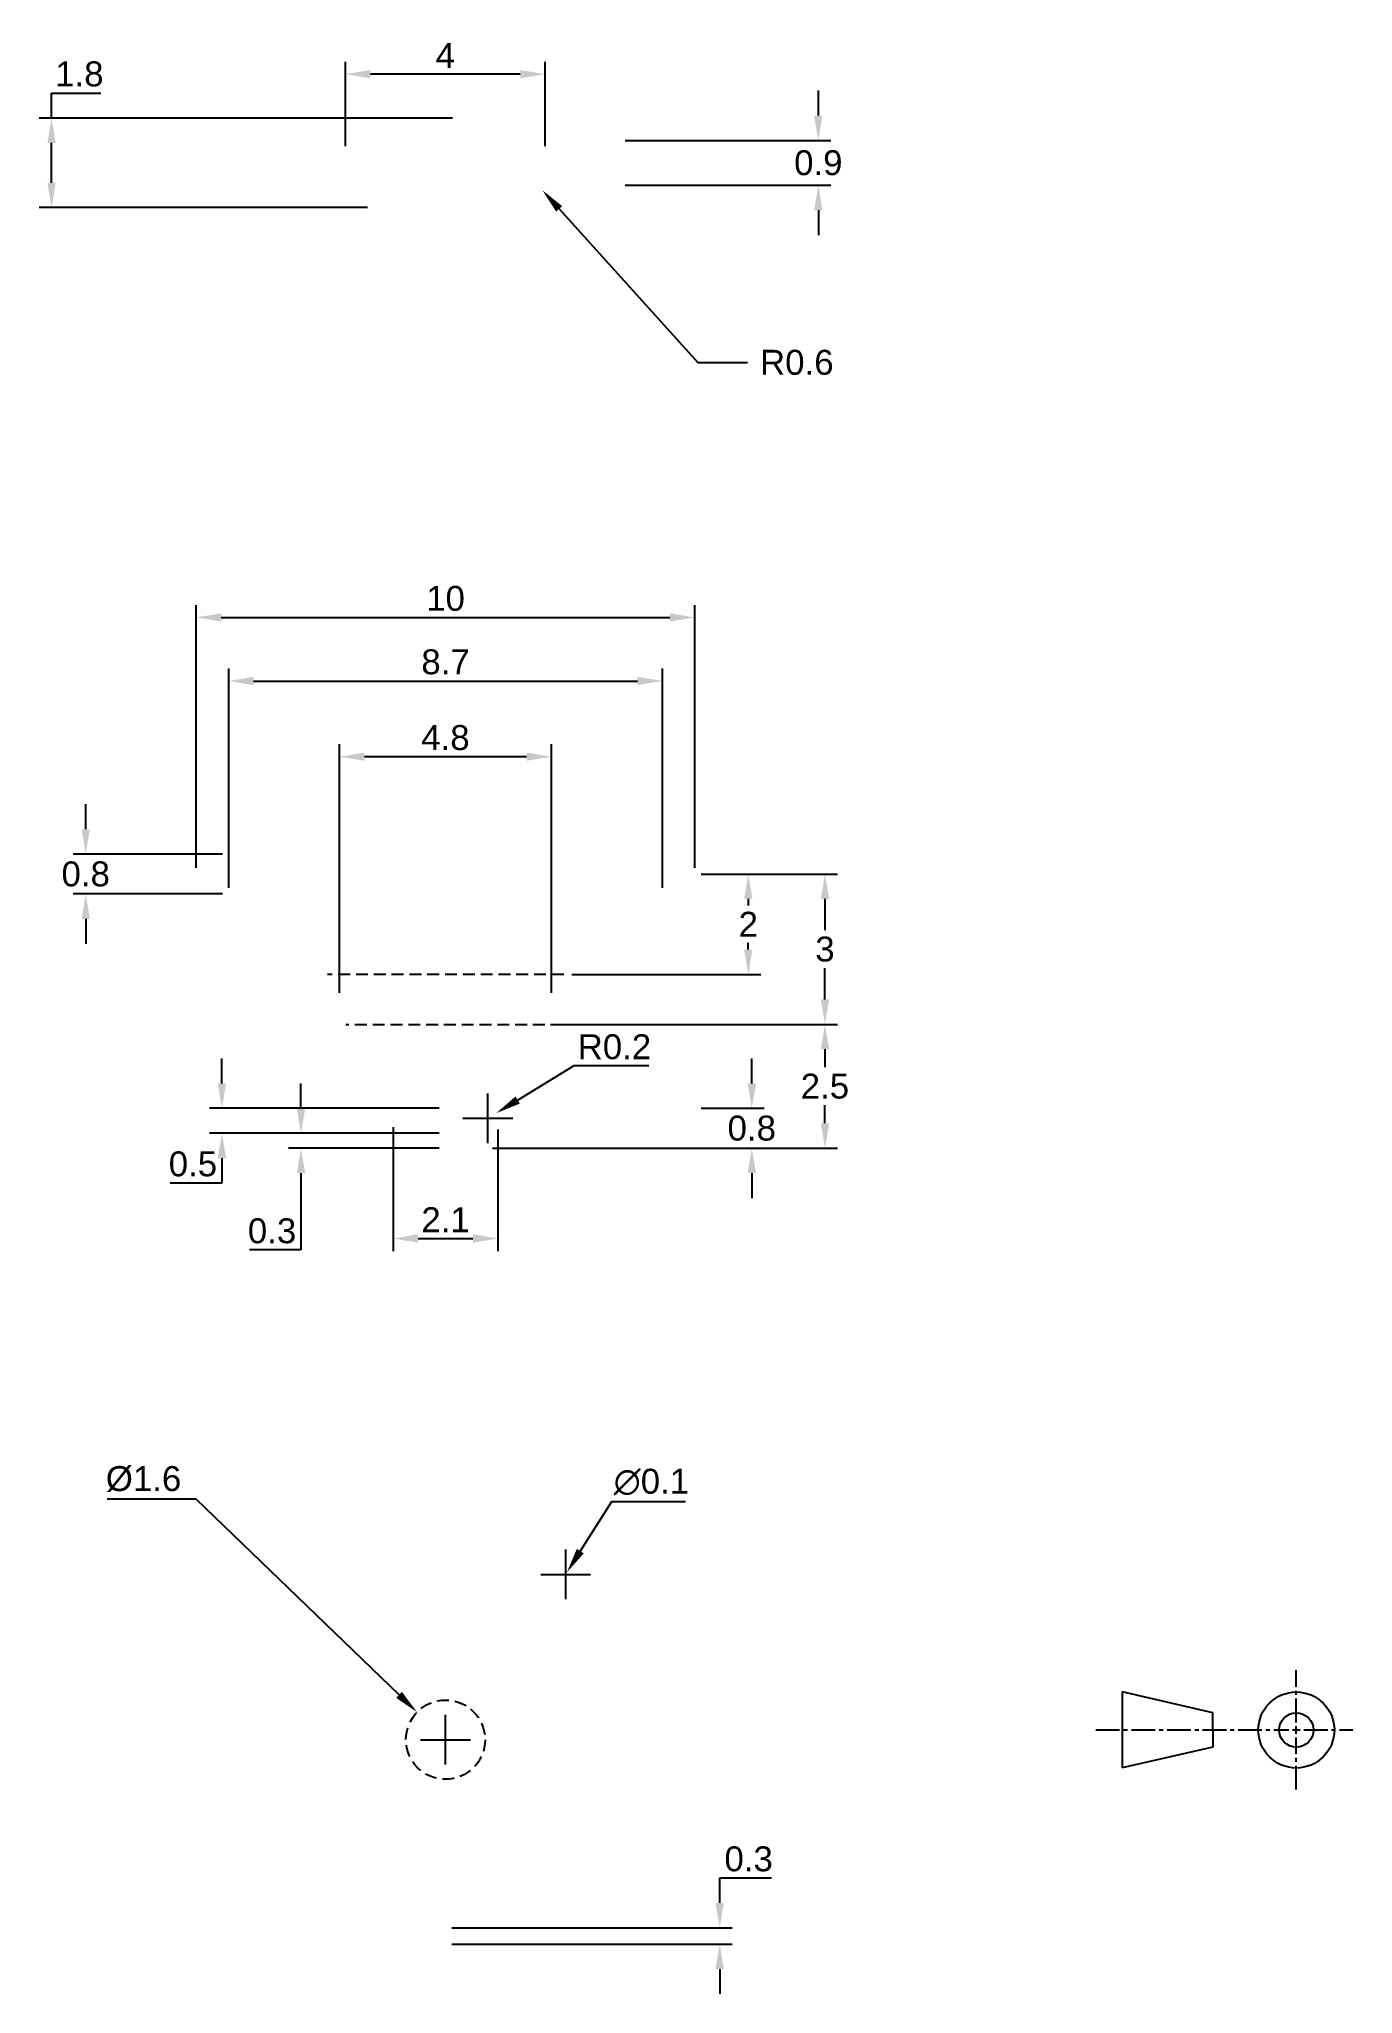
# Paper-space layout 'Layout1' of a CAD drawing. Header units: millimetres. Extents: x 28 to 133, y 7 to 164.
import ezdxf
from ezdxf import colors
from ezdxf.entities.mleader import LeaderData, LeaderLine
from ezdxf.math import Vec2, Vec3

# ---------------------------------------------------------------- set-up
doc = ezdxf.new("R2010")
doc.units = ezdxf.units.MM
doc.linetypes.add('CENTER2', pattern=[28.575, 19.05, -3.175, 3.175, -3.175])
doc.linetypes.add('HIDDEN2', pattern=[4.7625, 3.175, -1.5875])
doc.styles.get("Standard").update_dxf_attribs({"font": 'arial.ttf'})
doc.dimstyles.new('ISO-25', dxfattribs={"dimscale": 0.8, "dimtxt": 2.5, "dimasz": 2.5, "dimexe": 1.25, "dimexo": 0.625, "dimtad": 1, "dimtih": 1, "dimtoh": 1, "dimdsep": 46, "dimtxsty": 'Standard', "dimcen": 2.5, "dimadec": 0, "dimazin": 0, "dimtfac": 1, "dimtofl": 0, "dimtmove": 0, "dimatfit": 3, "dimfxl": 1, "dimarcsym": 0})

# ---------------------------------------------------------------- blocks, each defined once
blk = doc.blocks.new('*D10')
at = {"color": 0, "lineweight": -2, "transparency": 16777216}
for p, q in [((40.22, 97.44), (40.22, 118.53)), ((80.22, 97.44), (80.22, 118.53)), ((42.22, 117.53), (78.22, 117.53))]:
    blk.add_line(p, q, dxfattribs=at)
at = {"color": 0, "transparency": 16777216}
for points in [[(42.22, 117.87), (42.22, 117.2), (40.22, 117.53)], [(78.22, 117.87), (78.22, 117.2), (80.22, 117.53)]]:
    blk.add_solid(points, dxfattribs=at)
at = {"layer": 'Defpoints', "color": 0, "transparency": 16777216}
for p in [(80.22, 117.53), (40.22, 96.94), (80.22, 96.94)]:
    blk.add_point(p, dxfattribs=at)
at = {"color": 0, "transparency": 16777216, "insert": (60.22, 119.05), "char_height": 2, "attachment_point": 5}
blk.add_mtext('10', dxfattribs=at)
blk = doc.blocks.new('*D11')
at = {"color": 0, "lineweight": -2, "transparency": 16777216}
for p, q in [((42.82, 95.84), (42.82, 113.43)), ((77.62, 95.84), (77.62, 113.43)), ((44.82, 112.43), (75.62, 112.43))]:
    blk.add_line(p, q, dxfattribs=at)
at = {"color": 0, "transparency": 16777216}
for points in [[(44.82, 112.77), (44.82, 112.1), (42.82, 112.43)], [(75.62, 112.77), (75.62, 112.1), (77.62, 112.43)]]:
    blk.add_solid(points, dxfattribs=at)
at = {"layer": 'Defpoints', "color": 0, "transparency": 16777216}
for p in [(77.62, 112.43), (42.82, 95.34), (77.62, 95.34)]:
    blk.add_point(p, dxfattribs=at)
at = {"color": 0, "transparency": 16777216, "insert": (60.22, 113.96), "char_height": 2, "attachment_point": 5}
blk.add_mtext('8.7', dxfattribs=at)
blk = doc.blocks.new('*D12')
at = {"color": 0, "lineweight": -2, "transparency": 16777216}
for p, q in [((51.71, 87.42), (51.71, 107.36)), ((68.72, 87.41), (68.72, 107.36)), ((53.71, 106.36), (66.72, 106.36))]:
    blk.add_line(p, q, dxfattribs=at)
at = {"color": 0, "transparency": 16777216}
for points in [[(53.71, 106.69), (53.71, 106.03), (51.71, 106.36)], [(66.72, 106.69), (66.72, 106.03), (68.72, 106.36)]]:
    blk.add_solid(points, dxfattribs=at)
at = {"layer": 'Defpoints', "color": 0, "transparency": 16777216}
for p in [(68.72, 106.36), (51.71, 86.92), (68.72, 86.91)]:
    blk.add_point(p, dxfattribs=at)
at = {"color": 0, "transparency": 16777216, "insert": (60.21, 107.88), "char_height": 2, "attachment_point": 5}
blk.add_mtext('4.8', dxfattribs=at)
blk = doc.blocks.new('*D14')
at = {"color": 0, "lineweight": -2, "transparency": 16777216}
for p, q in [((28.61, 157.61), (28.61, 159.61)), ((28.61, 159.61), (32.57, 159.61)), ((60.78, 157.61), (27.61, 157.61)), ((28.61, 152.42), (28.61, 155.61)), ((53.97, 150.42), (27.61, 150.42))]:
    blk.add_line(p, q, dxfattribs=at)
at = {"color": 0, "transparency": 16777216}
for points in [[(28.28, 155.61), (28.94, 155.61), (28.61, 157.61)], [(28.28, 152.42), (28.94, 152.42), (28.61, 150.42)]]:
    blk.add_solid(points, dxfattribs=at)
at = {"layer": 'Defpoints', "color": 0, "transparency": 16777216}
for p in [(28.61, 157.61), (61.28, 157.61), (54.47, 150.42)]:
    blk.add_point(p, dxfattribs=at)
at = {"color": 0, "transparency": 16777216, "insert": (30.84, 161.14), "char_height": 2, "attachment_point": 5}
blk.add_mtext('1.8', dxfattribs=at)
blk = doc.blocks.new('*D15')
at = {"color": 0, "lineweight": -2, "transparency": 16777216}
for p, q in [((52.19, 155.36), (52.19, 162.13)), ((68.22, 155.36), (68.22, 162.13)), ((66.22, 161.13), (54.19, 161.13))]:
    blk.add_line(p, q, dxfattribs=at)
at = {"color": 0, "transparency": 16777216}
for points in [[(54.19, 161.46), (54.19, 160.8), (52.19, 161.13)], [(66.22, 161.46), (66.22, 160.8), (68.22, 161.13)]]:
    blk.add_solid(points, dxfattribs=at)
at = {"layer": 'Defpoints', "color": 0, "transparency": 16777216}
for p in [(52.19, 161.13), (52.19, 154.86), (68.22, 154.86)]:
    blk.add_point(p, dxfattribs=at)
at = {"color": 0, "transparency": 16777216, "insert": (60.2, 162.63), "char_height": 2, "attachment_point": 5}
blk.add_mtext('4', dxfattribs=at)
blk = doc.blocks.new('*D16')
at = {"color": 0, "lineweight": -2, "transparency": 16777216}
for p, q in [((31.35, 100.54), (31.35, 102.54)), ((42.32, 98.54), (30.35, 98.54)), ((42.32, 95.34), (30.35, 95.34)), ((31.35, 93.34), (31.35, 91.34))]:
    blk.add_line(p, q, dxfattribs=at)
at = {"color": 0, "transparency": 16777216}
for points in [[(31.02, 100.54), (31.68, 100.54), (31.35, 98.54)], [(31.02, 93.34), (31.68, 93.34), (31.35, 95.34)]]:
    blk.add_solid(points, dxfattribs=at)
at = {"layer": 'Defpoints', "color": 0, "transparency": 16777216}
for p in [(42.82, 98.54), (31.35, 95.34), (42.82, 95.34)]:
    blk.add_point(p, dxfattribs=at)
at = {"color": 0, "transparency": 16777216, "insert": (31.35, 96.94), "char_height": 2, "attachment_point": 5}
blk.add_mtext('0.8', dxfattribs=at)
blk = doc.blocks.new('*D20')
at = {"color": 0, "lineweight": -2, "transparency": 16777216}
for p, q in [((80.72, 96.94), (85.51, 96.94)), ((84.51, 94.94), (84.51, 94.41)), ((84.51, 90.88), (84.51, 91.41)), ((70.34, 88.88), (85.51, 88.88))]:
    blk.add_line(p, q, dxfattribs=at)
at = {"color": 0, "transparency": 16777216}
for points in [[(84.17, 94.94), (84.84, 94.94), (84.51, 96.94)], [(84.17, 90.88), (84.84, 90.88), (84.51, 88.88)]]:
    blk.add_solid(points, dxfattribs=at)
at = {"layer": 'Defpoints', "color": 0, "transparency": 16777216}
for p in [(80.22, 96.94), (69.84, 88.88), (84.51, 88.88)]:
    blk.add_point(p, dxfattribs=at)
at = {"color": 0, "transparency": 16777216, "insert": (84.51, 92.91), "char_height": 2, "attachment_point": 5}
blk.add_mtext('2', dxfattribs=at)
blk = doc.blocks.new('*D21')
at = {"color": 0, "lineweight": -2, "transparency": 16777216}
for p, q in [((80.72, 96.94), (91.66, 96.94)), ((90.66, 94.94), (90.66, 92.43)), ((90.66, 86.88), (90.66, 89.39)), ((68.75, 84.88), (91.66, 84.88))]:
    blk.add_line(p, q, dxfattribs=at)
at = {"color": 0, "transparency": 16777216}
for points in [[(90.33, 94.94), (91, 94.94), (90.66, 96.94)], [(90.33, 86.88), (91, 86.88), (90.66, 84.88)]]:
    blk.add_solid(points, dxfattribs=at)
at = {"layer": 'Defpoints', "color": 0, "transparency": 16777216}
for p in [(80.22, 96.94), (68.25, 84.88), (90.66, 84.88)]:
    blk.add_point(p, dxfattribs=at)
at = {"color": 0, "transparency": 16777216, "insert": (90.66, 90.91), "char_height": 2, "attachment_point": 5}
blk.add_mtext('3', dxfattribs=at)
blk = doc.blocks.new('*D22')
at = {"color": 0, "lineweight": -2, "transparency": 16777216}
for p, q in [((68.63, 84.88), (91.66, 84.88)), ((90.66, 82.88), (90.66, 81.43)), ((90.66, 76.94), (90.66, 78.39)), ((68.63, 74.94), (91.66, 74.94))]:
    blk.add_line(p, q, dxfattribs=at)
at = {"color": 0, "transparency": 16777216}
for points in [[(90.33, 82.88), (91, 82.88), (90.66, 84.88)], [(90.33, 76.94), (91, 76.94), (90.66, 74.94)]]:
    blk.add_solid(points, dxfattribs=at)
at = {"layer": 'Defpoints', "color": 0, "transparency": 16777216}
for p in [(68.13, 84.88), (90.66, 84.88), (68.13, 74.94)]:
    blk.add_point(p, dxfattribs=at)
at = {"color": 0, "transparency": 16777216, "insert": (90.66, 79.91), "char_height": 2, "attachment_point": 5}
blk.add_mtext('2.5', dxfattribs=at)
blk = doc.blocks.new('*D25')
at = {"color": 0, "lineweight": -2, "transparency": 16777216}
for p, q in [((42.28, 80.14), (42.28, 82.14)), ((59.72, 78.14), (41.28, 78.14)), ((59.72, 76.14), (41.28, 76.14)), ((42.28, 74.14), (42.28, 72.14)), ((42.28, 72.14), (38.12, 72.14))]:
    blk.add_line(p, q, dxfattribs=at)
at = {"color": 0, "transparency": 16777216}
for points in [[(41.94, 80.14), (42.61, 80.14), (42.28, 78.14)], [(41.94, 74.14), (42.61, 74.14), (42.28, 76.14)]]:
    blk.add_solid(points, dxfattribs=at)
at = {"layer": 'Defpoints', "color": 0, "transparency": 16777216}
for p in [(60.22, 78.14), (42.28, 76.14), (60.22, 76.14)]:
    blk.add_point(p, dxfattribs=at)
at = {"color": 0, "transparency": 16777216, "insert": (39.95, 73.67), "char_height": 2, "attachment_point": 5}
blk.add_mtext('0.5', dxfattribs=at)
blk = doc.blocks.new('*D26')
at = {"color": 0, "lineweight": -2, "transparency": 16777216}
for p, q in [((70.5, 81.55), (66.01, 78.8)), ((76.54, 81.55), (70.5, 81.55)), ((63.62, 75.34), (63.62, 79.34)), ((61.62, 77.34), (65.62, 77.34))]:
    blk.add_line(p, q, dxfattribs=at)
at = {"color": 0, "transparency": 16777216}
blk.add_solid([(65.83, 79.09), (66.18, 78.52), (64.3, 77.76)], dxfattribs=at)
at = {"layer": 'Defpoints', "color": 0, "transparency": 16777216}
for p in [(63.62, 77.34), (64.3, 77.76)]:
    blk.add_point(p, dxfattribs=at)
at = {"color": 0, "transparency": 16777216, "insert": (73.77, 83.07), "char_height": 2, "attachment_point": 5}
blk.add_mtext('R0.2', dxfattribs=at)
blk = doc.blocks.new('*D27')
at = {"color": 0, "lineweight": -2, "transparency": 16777216}
for p, q in [((48.62, 78.14), (48.62, 80.14)), ((59.72, 76.14), (47.62, 76.14)), ((59.72, 74.94), (47.62, 74.94)), ((48.62, 72.94), (48.62, 66.78)), ((48.62, 66.78), (44.48, 66.78))]:
    blk.add_line(p, q, dxfattribs=at)
at = {"color": 0, "transparency": 16777216}
for points in [[(48.29, 78.14), (48.96, 78.14), (48.62, 76.14)], [(48.29, 72.94), (48.96, 72.94), (48.62, 74.94)]]:
    blk.add_solid(points, dxfattribs=at)
at = {"layer": 'Defpoints', "color": 0, "transparency": 16777216}
for p in [(48.62, 76.14), (60.22, 76.14), (60.22, 74.94)]:
    blk.add_point(p, dxfattribs=at)
at = {"color": 0, "transparency": 16777216, "insert": (46.3, 68.3), "char_height": 2, "attachment_point": 5}
blk.add_mtext('0.3', dxfattribs=at)
blk = doc.blocks.new('*D28')
at = {"color": 0, "lineweight": -2, "transparency": 16777216}
for p, q in [((90.13, 157.81), (90.13, 159.81)), ((74.62, 155.81), (91.13, 155.81)), ((74.62, 152.21), (91.13, 152.21)), ((90.13, 150.21), (90.13, 148.21))]:
    blk.add_line(p, q, dxfattribs=at)
at = {"color": 0, "transparency": 16777216}
for points in [[(89.79, 157.81), (90.46, 157.81), (90.13, 155.81)], [(89.79, 150.21), (90.46, 150.21), (90.13, 152.21)]]:
    blk.add_solid(points, dxfattribs=at)
at = {"layer": 'Defpoints', "color": 0, "transparency": 16777216}
for p in [(74.12, 155.81), (74.12, 152.21), (90.13, 152.21)]:
    blk.add_point(p, dxfattribs=at)
at = {"color": 0, "transparency": 16777216, "insert": (90.13, 154.01), "char_height": 2, "attachment_point": 5}
blk.add_mtext('0.9', dxfattribs=at)
blk = doc.blocks.new('*D29')
at = {"color": 0, "lineweight": -2, "transparency": 16777216}
for p, q in [((84.79, 80.14), (84.79, 82.14)), ((80.72, 78.14), (85.79, 78.14)), ((63.98, 74.94), (85.79, 74.94)), ((84.79, 72.94), (84.79, 70.94))]:
    blk.add_line(p, q, dxfattribs=at)
at = {"color": 0, "transparency": 16777216}
for points in [[(84.46, 80.14), (85.13, 80.14), (84.79, 78.14)], [(84.46, 72.94), (85.13, 72.94), (84.79, 74.94)]]:
    blk.add_solid(points, dxfattribs=at)
at = {"layer": 'Defpoints', "color": 0, "transparency": 16777216}
for p in [(80.22, 78.14), (63.48, 74.94), (84.79, 74.94)]:
    blk.add_point(p, dxfattribs=at)
at = {"color": 0, "transparency": 16777216, "insert": (84.79, 76.54), "char_height": 2, "attachment_point": 5}
blk.add_mtext('0.8', dxfattribs=at)
blk = doc.blocks.new('*D32')
at = {"color": 0, "lineweight": -2, "transparency": 16777216}
for p, q in [((56.02, 76.63), (56.02, 66.69)), ((64.42, 76.44), (64.42, 66.69)), ((58.02, 67.69), (62.42, 67.69))]:
    blk.add_line(p, q, dxfattribs=at)
at = {"color": 0, "transparency": 16777216}
for points in [[(58.02, 68.03), (58.02, 67.36), (56.02, 67.69)], [(62.42, 68.03), (62.42, 67.36), (64.42, 67.69)]]:
    blk.add_solid(points, dxfattribs=at)
at = {"layer": 'Defpoints', "color": 0, "transparency": 16777216}
for p in [(56.02, 77.13), (64.42, 76.94), (64.42, 67.69)]:
    blk.add_point(p, dxfattribs=at)
at = {"color": 0, "transparency": 16777216, "insert": (60.22, 69.2), "char_height": 2, "attachment_point": 5}
blk.add_mtext('2.1', dxfattribs=at)
blk = doc.blocks.new('*D33')
at = {"color": 0, "lineweight": -2, "transparency": 16777216}
for p, q in [((33.08, 46.81), (40.18, 46.81)), ((40.18, 46.81), (56.49, 31.07)), ((60.22, 25.47), (60.22, 29.47)), ((58.22, 27.47), (62.22, 27.47))]:
    blk.add_line(p, q, dxfattribs=at)
at = {"color": 0, "transparency": 16777216}
blk.add_solid([(56.72, 31.31), (56.26, 30.83), (57.93, 29.68)], dxfattribs=at)
at = {"layer": 'Defpoints', "color": 0, "transparency": 16777216}
for p in [(57.93, 29.68), (62.5, 25.27)]:
    blk.add_point(p, dxfattribs=at)
at = {"color": 0, "transparency": 16777216, "insert": (35.99, 48.39), "char_height": 2, "attachment_point": 5}
blk.add_mtext('%%C1.6', dxfattribs=at)
blk = doc.blocks.new('*D34')
at = {"color": 0, "lineweight": -2, "transparency": 16777216}
for p, q in [((73.53, 46.57), (71.03, 42.6)), ((79.46, 46.57), (73.53, 46.57)), ((69.86, 38.74), (69.86, 42.74)), ((67.86, 40.74), (71.86, 40.74))]:
    blk.add_line(p, q, dxfattribs=at)
at = {"color": 0, "transparency": 16777216}
blk.add_solid([(70.75, 42.78), (71.31, 42.43), (69.96, 40.91)], dxfattribs=at)
at = {"layer": 'Defpoints', "color": 0, "transparency": 16777216}
for p in [(69.96, 40.91), (69.75, 40.57)]:
    blk.add_point(p, dxfattribs=at)
at = {"color": 0, "transparency": 16777216, "insert": (76.74, 48.15), "char_height": 2, "attachment_point": 5}
blk.add_mtext('∅0.1', dxfattribs=at)
blk = doc.blocks.new('*D35')
at = {"color": 0, "lineweight": -2, "transparency": 16777216}
for p, q in [((82.22, 14.38), (82.22, 16.38)), ((82.22, 16.38), (86.36, 16.38)), ((60.72, 12.38), (83.22, 12.38)), ((60.72, 11.07), (83.22, 11.07)), ((82.22, 9.07), (82.22, 7.07))]:
    blk.add_line(p, q, dxfattribs=at)
at = {"color": 0, "transparency": 16777216}
for points in [[(81.88, 14.38), (82.55, 14.38), (82.22, 12.38)], [(81.88, 9.07), (82.55, 9.07), (82.22, 11.07)]]:
    blk.add_solid(points, dxfattribs=at)
at = {"layer": 'Defpoints', "color": 0, "transparency": 16777216}
for p in [(60.22, 12.38), (60.22, 11.07), (82.22, 12.38)]:
    blk.add_point(p, dxfattribs=at)
at = {"color": 0, "transparency": 16777216, "insert": (84.54, 17.9), "char_height": 2, "attachment_point": 5}
blk.add_mtext('0.3', dxfattribs=at)
blk = doc.blocks.new('*U39')
at = {"color": 0, "linetype": 'CENTER2', "ltscale": 0.1, "transparency": 16777216}
for p, q in [((0, 0.61), (0, 4.81)), ((-16.09, 0), (-0.61, 0)), ((0.61, 0), (4.54, 0)), ((0, -4.77), (0, -0.61))]:
    blk.add_line(p, q, dxfattribs=at)
at = {"color": 0, "linetype": 'Continuous', "ltscale": 0.1, "transparency": 16777216}
for p, q in [((-0.3, 0), (0.3, 0)), ((0, -0.3), (0, 0.3))]:
    blk.add_line(p, q, dxfattribs=at)

psp = doc.layouts.get("Layout1")

# ---------------------------------------------------------------- linework, layer by layer
at = {"linetype": 'HIDDEN2', "ltscale": 0.3, "transparency": 33554508}
for p, q in [((69.708, 88.876), (50.756, 88.876)), ((68.188, 84.841), (52.231, 84.841))]:
    psp.add_line(p, q, dxfattribs=at)
for p, q in [((114.509, 31.302), (114.509, 25.203)), ((121.768, 29.627), (114.509, 31.302)), ((121.768, 28.252), (121.768, 29.627)), ((121.768, 28.252), (121.768, 26.877)), ((121.768, 26.877), (114.509, 25.203))]:
    psp.add_line(p, q)
psp.add_circle((60.218, 27.474), 3.176, dxfattribs=at)
for radius in [3.05, 1.375]:
    psp.add_circle((128.48, 28.252), radius)

# ---------------------------------------------------------------- block references
at = {"linetype": 'CENTER2', "ltscale": 0.1}
psp.add_blockref('*U39', (128.48, 28.252), dxfattribs=at)

# ---------------------------------------------------------------- dimensions: what is measured, and where the dimension line sits
dim = psp.add_linear_dim(base=(52.19, 161.131), p1=(68.217, 154.857), p2=(52.19, 154.857), text='4', dimstyle='ISO-25', override={"dimlfac": -0.25})
dim.commit()
dim.dimension.update_dxf_attribs({"geometry": '*D15', "text_midpoint": (60.204, 162.631)})
for base, p1, p2, picture, middle in [((28.61, 157.615), (54.47, 150.419), (61.284, 157.615), '*D14', (30.838, 161.136)), ((90.125, 152.215), (74.117, 155.815), (74.124, 152.215), '*D28', (90.125, 154.015)), ((31.349, 95.344), (42.817, 98.544), (42.817, 95.344), '*D16', (31.349, 96.944)), ((42.276, 76.144), (60.219, 78.144), (60.217, 76.144), '*D25', (39.948, 73.666)), ((84.792, 74.944), (80.216, 78.144), (63.478, 74.944), '*D29', (84.792, 76.544))]:
    dim = psp.add_linear_dim(base=base, p1=p1, p2=p2, angle=90, dimstyle='ISO-25', override={"dimlfac": -0.25})
    dim.commit()
    dim.dimension.update_dxf_attribs({"geometry": picture, "text_midpoint": middle})
for base, p1, p2, picture, middle in [((80.217, 117.533), (40.217, 96.944), (80.217, 96.944), '*D10', (60.217, 117.533)), ((77.617, 112.434), (42.817, 95.344), (77.617, 95.344), '*D11', (60.217, 112.434))]:
    dim = psp.add_linear_dim(base=base, p1=p1, p2=p2, dimstyle='ISO-25', override={"dimlfac": -0.25})
    dim.commit()
    dim.dimension.update_dxf_attribs({"geometry": picture, "text_midpoint": middle, "dimtype": 160})
dim = psp.add_linear_dim(base=(68.715, 106.359), p1=(51.713, 86.922), p2=(68.715, 86.906), text='4.8', dimstyle='ISO-25', override={"dimlfac": -0.25})
dim.commit()
dim.dimension.update_dxf_attribs({"geometry": '*D12', "text_midpoint": (60.214, 106.359), "dimtype": 160})
for base, p1, p2, text, picture, middle in [((90.665, 84.88), (80.217, 96.944), (68.251, 84.88), '3', '*D21', (90.665, 90.912)), ((84.506, 88.876), (80.217, 96.944), (69.844, 88.876), '2', '*D20', (84.506, 92.91)), ((90.665, 84.88), (68.13, 74.944), (68.13, 84.88), '2.5', '*D22', (90.665, 79.912)), ((82.216, 12.381), (60.217, 11.074), (60.218, 12.381), '0.3', '*D35', (84.537, 17.903))]:
    dim = psp.add_linear_dim(base=base, p1=p1, p2=p2, angle=90, text=text, dimstyle='ISO-25', override={"dimlfac": -0.25})
    dim.commit()
    dim.dimension.update_dxf_attribs({"geometry": picture, "text_midpoint": middle})
dim = psp.add_radius_dim(center=(63.617, 77.344), mpoint=(64.3, 77.761), dimstyle='ISO-25', override={"dimlfac": -0.25})
dim.commit()
dim.dimension.update_dxf_attribs({"geometry": '*D26', "text_midpoint": (73.769, 81.546), "dimtype": 164})
dim = psp.add_linear_dim(base=(48.624, 76.144), p1=(60.217, 74.944), p2=(60.217, 76.144), angle=90, dimstyle='ISO-25', override={"dimlfac": -0.25})
dim.commit()
dim.dimension.update_dxf_attribs({"geometry": '*D27', "text_midpoint": (46.304, 66.779), "dimtype": 160})
dim = psp.add_linear_dim(base=(64.417, 67.693), p1=(56.017, 77.135), p2=(64.417, 76.944), dimstyle='ISO-25', override={"dimlfac": -0.25})
dim.commit()
dim.dimension.update_dxf_attribs({"geometry": '*D32', "text_midpoint": (60.217, 69.197)})
dim = psp.add_diameter_dim_2p(p1=(62.504, 25.269), p2=(57.932, 29.68), text='%%C1.6', dimstyle='ISO-25')
dim.commit()
dim.dimension.update_dxf_attribs({"geometry": '*D33', "text_midpoint": (35.986, 46.808), "dimtype": 163})
dim = psp.add_diameter_dim_2p(p1=(69.75, 40.573), p2=(69.963, 40.911), dimstyle='ISO-25', override={"dimlfac": -0.25})
dim.commit()
dim.dimension.update_dxf_attribs({"geometry": '*D34', "text_midpoint": (76.741, 46.571), "dimtype": 163})

# ---------------------------------------------------------------- leaders
ml = psp.add_multileader_mtext('Standard')
ml.set_content('R0.6', color=256)
ml.set_leader_properties()
ml.build(insert=Vec2(0, 0))
ml.multileader.update_dxf_attribs({"arrow_head_size": 2, "scale": 0.5})
ctx = ml.context
ctx.base_point, ctx.scale, ctx.char_height, ctx.arrow_head_size, ctx.landing_gap_size, ctx.plane_origin = Vec3(84.453, 137.991), 0.5, 2, 2, 1, Vec3(67.995, 151.807)
notes = []
notes.append((ctx, [(0, (1, 1, 0), (80.453, 137.991), (1, 0), 4, [(0, [(67.995, 151.807)], 0, [])])]))
ctx.mtext.insert, ctx.mtext.flow_direction = Vec3(85.453, 139.008), 5
for ctx, leaders in notes:
    for number, flags, end, landing, length, lines in leaders:
        leader = LeaderData()
        leader.index, (leader.has_last_leader_line, leader.has_dogleg_vector, leader.attachment_direction) = number, flags
        leader.last_leader_point, leader.dogleg_vector, leader.dogleg_length = Vec3(end), Vec3(landing), length
        for number, points, colour, breaks in lines:
            line = LeaderLine()
            line.index, line.vertices, line.color, line.breaks = number, Vec3.list(points), colors.encode_raw_color(colour), breaks
            leader.lines.append(line)
        ctx.leaders.append(leader)

doc.saveas('drawing.dxf')
